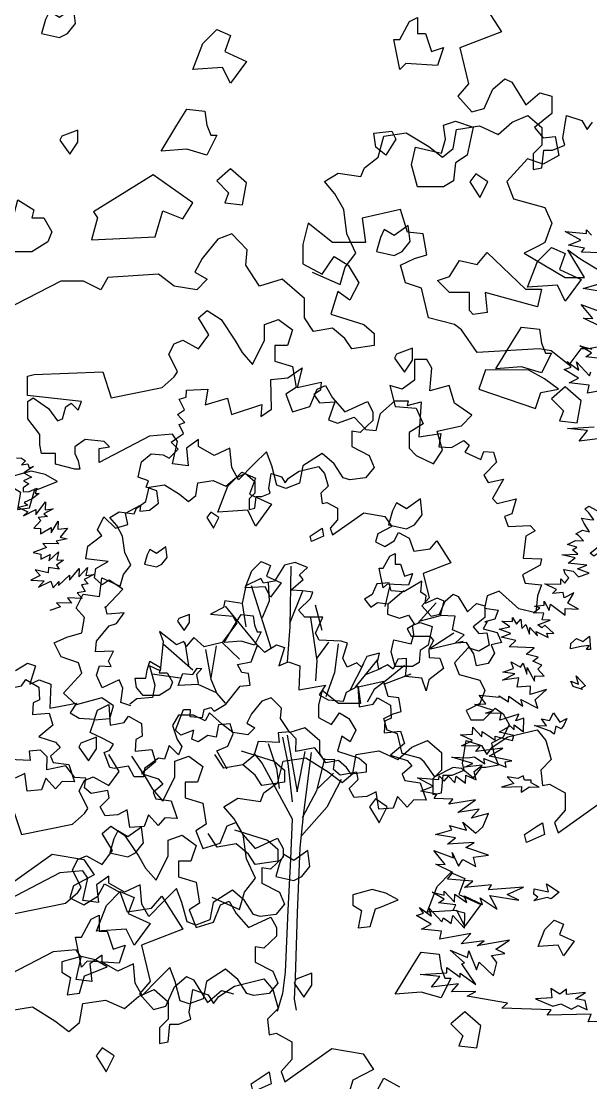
# Model space of a CAD drawing. Header units: inches. Extents: x 11.9 to 85.3, y 21.1 to 37.4.
# Drawn here: x 19.835 to 20.344, y 22.793 to 23.74 of the extents above; entities that cross this region are included whole.
import ezdxf

# ---------------------------------------------------------------- set-up
doc = ezdxf.new("R2010")
doc.units = ezdxf.units.IN
doc.header["$MEASUREMENT"] = 0
doc.layers.add('CAY', color=94, linetype='Continuous')
doc.layers.add('CAY-3', color=61, linetype='Continuous')

# ---------------------------------------------------------------- blocks, each defined once
blk = doc.blocks.new('A$C76451831')
at = {"layer": 'CAY'}
for p, q in [((1288.9, 1909.2), (1320.1, 1922.7)), ((1320.1, 1922.7), (1347.8, 1898.6)), ((1389.7, 1877.9), (1396.8, 1922.7)), ((1396.8, 1922.7), (1427.4, 1912.7)), ((1178, 1895), (1223.4, 1902.1)), ((1223.4, 1902.1), (1261.1, 1885)), ((1261.1, 1885), (1288.9, 1909.2)), ((1427.4, 1912.7), (1438, 1895)), ((1438, 1895), (1448.6, 1909.2)), ((1022.3, 1839.6), (1033, 1881.5)), ((1033, 1881.5), (1077.8, 1888.5)), ((1077.8, 1888.5), (1122.6, 1860.8)), ((1171.5, 1857.3), (1178, 1895)), ((1347.8, 1898.6), (1347.8, 1863.8)), ((1122.6, 1860.8), (1150.3, 1839.6)), ((1150.3, 1839.6), (1171.5, 1857.3)), ((1347.8, 1863.8), (1330.7, 1846.6)), ((1369, 1853.7), (1393.2, 1863.8)), ((1393.2, 1863.8), (1389.7, 1877.9)), ((994.6, 1818.9), (1022.3, 1839.6)), ((1330.7, 1846.6), (1330.7, 1815.4)), ((1347.8, 1818.9), (1351.4, 1853.7)), ((1351.4, 1853.7), (1369, 1853.7)), ((987.6, 1801.8), (994.6, 1818.9)), ((1330.7, 1815.4), (1347.8, 1818.9)), ((915, 1791.2), (942.7, 1808.3)), ((942.7, 1808.3), (987.6, 1801.8)), ((935.7, 1767), (915, 1791.2)), ((3732.8, 1752.2), (3764, 1772.8)), ((3764, 1772.8), (3822.4, 1787)), ((3822.4, 1787), (3840.1, 1765.7)), ((953.4, 1735.8), (935.7, 1767)), ((3545.3, 1728), (3573, 1752.2)), ((3573, 1752.2), (3604.2, 1765.7)), ((3604.2, 1765.7), (3631.9, 1741.6)), ((3673.8, 1720.9), (3680.9, 1765.7)), ((3680.9, 1765.7), (3711.5, 1755.7)), ((3711.5, 1755.7), (3722.2, 1738)), ((3722.2, 1738), (3732.8, 1752.2)), ((3840.1, 1765.7), (3850.7, 1728)), ((959.8, 1687.4), (953.4, 1735.8)), ((3317.1, 1724.4), (3361.9, 1731.5)), ((3361.9, 1731.5), (3406.7, 1703.8)), ((3455.6, 1700.3), (3462.1, 1738)), ((3462.1, 1738), (3507.5, 1745.1)), ((3507.5, 1745.1), (3545.3, 1728)), ((3631.9, 1741.6), (3631.9, 1706.7)), ((3306.5, 1682.6), (3317.1, 1724.4)), ((3677.3, 1706.7), (3673.8, 1720.9)), ((3850.7, 1728), (3829.5, 1706.7)), ((3406.7, 1703.8), (3434.4, 1682.6)), ((3434.4, 1682.6), (3455.6, 1700.3)), ((3631.9, 1706.7), (3614.8, 1689.6)), ((3614.8, 1689.6), (3614.8, 1658.4)), ((3631.9, 1661.9), (3635.5, 1696.7)), ((3635.5, 1696.7), (3653.2, 1696.7)), ((3653.2, 1696.7), (3677.3, 1706.7)), ((3829.5, 1706.7), (3833, 1676.1)), ((977.5, 1649), (959.8, 1687.4)), ((3278.8, 1661.9), (3306.5, 1682.6)), ((3833, 1676.1), (3847.2, 1679)), ((3847.2, 1679), (3878.4, 1661.9)), ((956.3, 1621.3), (977.5, 1649)), ((3199.2, 1634.2), (3226.9, 1651.3)), ((3226.9, 1651.3), (3271.7, 1644.8)), ((3271.7, 1644.8), (3278.8, 1661.9)), ((3614.8, 1658.4), (3631.9, 1661.9)), ((3864.3, 1582.3), (3957.4, 1648.4)), ((3878.4, 1661.9), (3878.4, 1627.1)), ((3219.8, 1610), (3199.2, 1634.2)), ((3878.4, 1627.1), (3857.2, 1602.9)), ((890.9, 1611.3), (946.3, 1586.5)), ((946.3, 1586.5), (956.3, 1621.3)), ((3237.5, 1578.7), (3219.8, 1610)), ((3857.2, 1602.9), (3864.3, 1582.3)), ((3244, 1530.4), (3237.5, 1578.7)), ((2764.5, 1473.6), (2857.6, 1539.7)), ((2857.6, 1539.7), (2920.1, 1529)), ((2920.1, 1529), (2940.8, 1498.4)), ((3261.7, 1492), (3244, 1530.4)), ((2940.8, 1498.4), (2899.5, 1477.1)), ((2947.9, 1456.5), (2961.4, 1480.7)), ((2961.4, 1480.7), (2992.7, 1463.6)), ((3240.4, 1464.3), (3261.7, 1492)), ((2899.5, 1477.1), (2892.4, 1452.9)), ((2920.1, 1439.4), (2947.9, 1456.5)), ((2992.7, 1463.6), (3006.8, 1425.2)), ((3055.2, 1432.3), (3075.8, 1456.5)), ((3075.8, 1456.5), (3117.7, 1390.4)), ((3230.4, 1429.5), (3240.4, 1464.3)), ((2892.4, 1452.9), (2920.1, 1439.4)), ((3175, 1454.3), (3230.4, 1429.5)), ((3006.8, 1425.2), (3055.2, 1432.3)), ((3117.7, 1390.4), (3035.1, 1358.6)), ((3035.1, 1358.6), (3052.2, 1286.6)), ((3052.2, 1286.6), (3031, 1262.4)), ((5968.8, 1242.2), (5979.2, 1241.8)), ((5987.1, 1236.1), (5978.7, 1228.2)), ((5978.7, 1228.2), (5991.9, 1230.5)), ((5979.2, 1241.8), (5987.1, 1236.1)), ((6002.6, 1224.7), (5983.6, 1212.2)), ((5991.9, 1230.5), (5994.4, 1222.3)), ((5994.4, 1222.3), (6002.6, 1224.7)), ((5999.1, 1203.5), (5983, 1196.4)), ((5983.6, 1212.2), (5999.1, 1203.5)), ((5982.6, 1182.8), (5982.3, 1175.1)), ((5993.3, 1190.6), (5982.6, 1182.8)), ((5983, 1196.4), (5993.3, 1190.6)), ((5992.7, 1174.7), (6009.3, 1181.8)), ((6009.3, 1181.8), (6006.2, 1171.5)), ((5982.3, 1175.1), (5992.7, 1174.7)), ((6000.4, 1160.8), (5984.3, 1153.7)), ((6013.9, 1171.3), (6000.4, 1160.8)), ((6006.2, 1171.5), (6013.9, 1171.3)), ((5991.8, 1148), (5973, 1143.2)), ((5973, 1143.2), (5991.3, 1134.9)), ((5984.3, 1153.7), (5991.8, 1148)), ((6007.4, 1128.9), (6026.9, 1154.9)), ((6042.3, 1140.8), (6023.3, 1131)), ((6026.9, 1154.9), (6026.3, 1138.6)), ((6026.3, 1138.6), (6042.3, 1140.8)), ((5983.3, 1127), (6007.8, 1139.3)), ((5991.3, 1134.9), (5983.3, 1127)), ((6007.8, 1139.3), (6007.4, 1128.9)), ((6030.9, 1125.3), (6012.2, 1123.3)), ((6012.2, 1123.3), (6017.4, 1117.6)), ((6023.3, 1131), (6030.9, 1125.3)), ((6017.4, 1117.6), (6003.8, 1102.2)), ((6003.8, 1102.2), (6016.9, 1101.8)), ((6016.5, 1091.4), (6038.3, 1103.8)), ((6016.9, 1101.8), (6016.5, 1091.4)), ((6037.9, 1092.9), (6051.8, 1116.4)), ((6038.3, 1103.8), (6037.9, 1092.9)), ((6051.8, 1116.4), (6051.3, 1100.6)), ((6051.3, 1100.6), (6070.4, 1102.6)), ((6070.4, 1102.6), (6056.2, 1084.5)), ((6069.6, 1081.4), (6048.2, 1076.7)), ((6048.2, 1076.7), (6053, 1071.1)), ((6056.2, 1084.5), (6069.6, 1081.4)), ((6028.7, 1064.2), (6002.1, 1054.3)), ((6053, 1071.1), (6021.3, 1072.2)), ((6021.3, 1072.2), (6028.7, 1064.2)), ((6033.2, 1037.3), (6052.4, 1055.2)), ((6052.4, 1055.2), (6049.1, 1039.5)), ((6002.1, 1054.3), (6017.8, 1051)), ((6017.8, 1051), (6017.5, 1040.6)), ((6017.5, 1040.6), (6036.4, 1050.3)), ((6036.4, 1050.3), (6033.2, 1037.3)), ((6062.7, 1039), (6048.8, 1028.6)), ((6049.1, 1039.5), (6062.7, 1039)), ((6005.9, 1019.7), (6016.3, 1008.4)), ((6032.4, 1013.3), (6005.9, 1019.7)), ((6032.8, 1024.2), (6032.4, 1013.3)), ((6053.9, 1020.7), (6032.8, 1024.2)), ((6048.8, 1028.6), (6053.9, 1020.7)), ((6074.5, 998.7), (6093.9, 1022)), ((6093.3, 1005.7), (6110.2, 1024.2)), ((6093.9, 1022), (6093.3, 1005.7)), ((6110.2, 1024.2), (6107, 1008)), ((6016.3, 1008.4), (5997.4, 998.7)), ((5997.4, 998.7), (6024.1, 997.7)), ((6024.1, 997.7), (6012.8, 985)), ((6012.8, 985), (6037.3, 997.3)), ((6037.3, 997.3), (6042.2, 983.9)), ((6042.2, 983.9), (6053.1, 996.7)), ((6052.8, 988.6), (6074.8, 1009.1)), ((6053.1, 996.7), (6052.8, 988.6)), ((6074.8, 1009.1), (6074.5, 998.7)), ((6111.4, 992), (6098.2, 989.7)), ((6122.9, 1010.1), (6104, 1000.4)), ((6104, 1000.4), (6111.4, 992)), ((6107, 1008), (6122.9, 1010.1)), ((6105.9, 976.3), (6089.5, 974.1)), ((6089.5, 974.1), (6099.9, 962.9)), ((6098.2, 989.7), (6105.9, 976.3)), ((6078.3, 953.2), (6048.9, 954.2)), ((6048.9, 954.2), (6056.8, 945.8)), ((6070.5, 963.9), (6078.3, 953.2)), ((6099.9, 962.9), (6070.5, 963.9)), ((6056.8, 945.8), (6035.2, 938.9)), ((3883.8, 380.2), (3846.1, 373.1)), ((3831.9, 373.1), (3807.8, 341.8)), ((3846.1, 373.1), (3831.9, 373.1))]:
    blk.add_line(p, q, dxfattribs=at)
for points in [[(1240.2, 1791.1), (1216.4, 1806.9), (1204.5, 1791.1), (1224.3, 1759.4)], [(1085.8, 1672.3), (1081.8, 1704), (1054.1, 1684.2), (1034.3, 1696), (1026.4, 1680.2), (1018.5, 1652.5), (1054.1, 1644.6), (1069.9, 1652.5)], [(1339.1, 1632.7), (1366.8, 1660.4), (1394.5, 1648.5), (1382.7, 1616.8), (1426.2, 1597), (1394.5, 1553.5), (1378.7, 1585.2), (1319.3, 1581.2)], [(3524.3, 1634.1), (3500.5, 1649.9), (3488.6, 1634.1), (3508.4, 1602.4)], [(3821.2, 1594.5), (3833.1, 1602.4), (3837, 1578.6), (3801.4, 1562.8), (3797.4, 1578.6)], [(3369.9, 1515.3), (3365.9, 1547), (3338.2, 1527.2), (3318.4, 1539), (3310.5, 1523.2), (3302.6, 1495.5), (3338.2, 1487.6), (3354, 1495.5)], [(1287.7, 1470.3), (1307.5, 1502), (1343.1, 1498), (1347, 1470.3), (1355, 1450.5), (1366.8, 1450.5), (1347, 1410.9), (1307.5, 1422.8), (1256, 1418.8)], [(3623.3, 1475.7), (3651, 1503.4), (3678.7, 1491.5), (3666.8, 1459.8), (3710.3, 1440), (3678.7, 1396.5), (3662.8, 1428.1), (3603.5, 1424.2)], [(1058.5, 1448.2), (1054.5, 1440.3), (1074.3, 1412.6), (1090.2, 1436.3), (1090.2, 1460.1)], [(2935.2, 1410.5), (2951, 1418.5), (2951, 1386.8), (2966.9, 1386.8), (2978.8, 1351.1), (3002.5, 1359.1), (2990.6, 1323.4), (2927.3, 1327.4), (2915.4, 1315.5), (2903.5, 1374.9), (2915.4, 1374.9)], [(3837.8, 1390.3), (3856.3, 1408.8), (3874.8, 1400.9), (3866.9, 1379.8), (3895.9, 1366.6), (3874.8, 1337.5), (3864.2, 1358.6), (3824.6, 1356)], [(1418.3, 1311.9), (1426.2, 1355.4), (1394.5, 1383.2), (1366.8, 1359.4), (1390.6, 1335.6), (1382.7, 1315.8)], [(3571.8, 1313.3), (3591.6, 1345), (3627.2, 1341), (3631.2, 1313.3), (3639.1, 1293.5), (3651, 1293.5), (3631.2, 1253.9), (3591.6, 1265.8), (3540.1, 1261.8)], [(3342.6, 1291.2), (3338.7, 1283.3), (3358.5, 1255.6), (3374.3, 1279.3), (3374.3, 1303.1)], [(3702.4, 1154.9), (3710.3, 1198.4), (3678.7, 1226.2), (3651, 1202.4), (3674.7, 1178.6), (3666.8, 1158.8)], [(722.8, 1185.8), (750.5, 1213.5), (778.2, 1201.7), (766.3, 1170), (809.9, 1150.2), (778.2, 1106.6), (762.4, 1138.3), (703, 1134.3)], [(1109.9, 1128.8), (1106, 1160.5), (1078.3, 1140.7), (1058.5, 1152.6), (1050.5, 1136.7), (1042.6, 1109), (1078.3, 1101.1), (1094.1, 1109)], [(1443.6, 1052.7), (1459.9, 1065.3), (1459.5, 1052.2), (1451.1, 1047)], [(1444.6, 860.9), (1436.9, 861.2), (1442.2, 869.2), (1426.3, 867), (1404.8, 862.3), (1405.2, 873.2), (1416.4, 883.2), (1429.3, 877.3), (1442.8, 887.7)], [(1428.7, 781.7), (1410.3, 787.8), (1405.3, 798.4), (1420.9, 792.4), (1416.1, 808.9), (1434.4, 789.2), (1426.1, 784.5)], [(1364.6, 698.7), (1332.9, 710.2), (1356.9, 709.4), (1346.9, 723.3), (1362.7, 720.1), (1370.9, 735.6), (1383.8, 716.6), (1397.3, 724.3), (1391.3, 710.9), (1386.1, 703.4), (1375.4, 708.7), (1372.1, 693)], [(1313.2, 601.7), (1310.8, 609.9), (1300.2, 604.8), (1278.6, 608.3), (1291.7, 594.7), (1267.4, 587.4), (1307.3, 588.7), (1306.9, 577.9), (1323.2, 588.2), (1342.2, 587.5), (1326.2, 596.2), (1326.3, 601.2)], [(1037.6, 376.9), (1009.9, 384), (971.5, 373.4), (971.5, 352.7), (988.6, 342.1), (982.2, 307.9), (1006.3, 310.8), (1016.4, 345.6), (1027, 349.2), (1061.8, 363.3)], [(1332, 374.8), (1332.4, 385.2), (1361.2, 379.2), (1356.8, 395.2), (1382.5, 378.5), (1366.1, 365.4), (1358.1, 368.4), (1331.6, 361.7), (1339.5, 369.1)], [(1438.2, 144.9), (1433.9, 163.6), (1414.9, 167), (1434.4, 179.5), (1396.7, 175.3), (1397, 186.2), (1383.5, 175.8), (1365.4, 187.3), (1367.4, 168.6), (1335.2, 167), (1369.6, 152.2), (1385.6, 157.1), (1406.5, 146), (1419.9, 153.2)]]:
    blk.add_lwpolyline(points, close=True, dxfattribs=at)
for points in [[(530, 749.3), (509.9, 755.6), (514.2, 784.1), (506.8, 800.9), (473, 785.1), (461.4, 810.4), (467.7, 828.4), (490.9, 827.3), (485.7, 837.9), (495.2, 857.9), (459.3, 856.8), (461.4, 877.9), (486.7, 908.5), (501.5, 912.7), (516.3, 933.8), (482.5, 931.7), (479.3, 946.5), (478.3, 943.3), (514.2, 981.3), (486.7, 999.2), (473, 989.7), (457.2, 1003.4), (460.4, 1022.4), (484.6, 1036.1), (440.3, 1041.4), (444.5, 1066.7), (472, 1087.8), (463.5, 1099.4), (476.2, 1124.7), (499.4, 1102.6), (523.6, 1110), (519.4, 1132.1), (549, 1147.9), (547.9, 1136.3), (566.9, 1138.4), (584.8, 1152.1), (581.7, 1176.4), (560.6, 1183.8), (564.8, 1196.4), (544.7, 1203.8), (551.1, 1234.4), (570.1, 1250.2), (594.3, 1248.1), (605.9, 1241.8), (623.8, 1259.7), (610.1, 1273.4), (634.4, 1290.3), (625.9, 1308.2), (637.6, 1312.5), (622.8, 1328.3), (636.5, 1337.8), (625.9, 1358.9), (639.7, 1363.1), (640.7, 1376.8), (682.9, 1378.9), (677.6, 1347.3), (721.9, 1361), (730.4, 1328.3), (790.5, 1348.3), (788.4, 1324.1), (809.5, 1338.8), (808.4, 1397.9), (842.2, 1401.1), (870.6, 1421.1), (861.1, 1382.1), (908.6, 1392.6), (907.6, 1376.8), (893.8, 1368.4), (905.4, 1351.5), (936, 1353.6), (923.4, 1317.7), (941.3, 1311.4), (974, 1323), (997.2, 1298.7), (1018.3, 1296.6), (1026.7, 1330.4), (1055.2, 1355.7), (1081.6, 1355.7), (1079.5, 1346.2), (1107.9, 1353.6), (1102.7, 1284), (1147, 1290.3), (1142.7, 1263.9), (1168.1, 1262.9), (1192.3, 1276.6), (1202.9, 1267.1), (1194.4, 1253.4), (1226.1, 1238.6), (1232.4, 1254.5), (1251.4, 1253.4), (1257.7, 1233.4), (1232.4, 1208), (1240.8, 1193.3), (1271.4, 1199.6), (1249.3, 1161.6), (1258.8, 1151.1), (1296.7, 1160.6), (1288.3, 1131.1), (1273.5, 1125.8), (1280.9, 1105.7), (1324.2, 1107.9), (1334.7, 1097.3), (1315.7, 1086.8), (1310.4, 1042.5), (1347.4, 1041.4), (1344.2, 1028.7), (1309.4, 1009.8), (1314.7, 992.9), (1347.4, 989.7), (1338.9, 967.6), (1335.8, 933.8), (1302, 942.3), (1263, 977.1), (1238.7, 967.6), (1233.4, 943.3), (1260.9, 939.1), (1254.5, 921.2), (1234.5, 915.9), (1238.7, 915.9), (1231.3, 902.2), (1258.8, 894.8), (1267.2, 874.8), (1247.2, 870.5), (1253.5, 853.7)], [(1488.1, 121.8), (1440.1, 120.8), (1446.1, 136.4), (1358.1, 134.1), (1366.6, 144.6), (1267.9, 148.1), (1279.1, 158.1), (1199.4, 171.8), (1216.1, 181.6), (1168, 180.6), (1181.7, 196.4), (1128.5, 190.1), (1145, 210.9), (1105.3, 215), (1158.5, 218.6), (1158.8, 229), (1184.9, 209.5), (1185.2, 217.6), (1216.5, 195.2), (1188.5, 236.1), (1194, 238.6), (1165.5, 263.2), (1199.8, 248.8), (1202.6, 261.9), (1217.6, 224.2), (1223.1, 239.9), (1251.6, 212.6), (1257.9, 238.7), (1247.6, 252.6), (1274.4, 257.1), (1256.2, 265.5), (1283.5, 283.1), (1219.2, 272.2), (1232.7, 282.1), (1187.2, 276), (1206.5, 296.7), (1144.9, 285.2), (1148.2, 301.4), (1108.5, 305.5), (1127.4, 315.3), (1098.5, 332.2), (1112.3, 337.1), (1104.5, 348.3), (1127.9, 331.1), (1123.1, 347.6), (1148.9, 320), (1151.8, 327.6), (1167.3, 316.6), (1170.6, 332.4), (1193.7, 307.5), (1194.8, 337), (1171, 343.2), (1176.8, 353.5), (1142, 357.4), (1153.2, 365.2), (1129.6, 379.1), (1153.4, 372.9), (1153.7, 381), (1174.2, 359), (1174.8, 374.8), (1198.2, 358.2), (1193.2, 371.5), (1229.8, 354.3), (1225.3, 367.6), (1258.9, 345.2), (1244, 372.4), (1302.2, 362.7), (1278.5, 373.9), (1311.2, 388.7), (1241.7, 383.4), (1247.5, 393.6), (1193.8, 387.8), (1210.1, 400.4), (1160, 404.8), (1170.8, 417.6), (1137, 434.6), (1155.6, 434), (1132.5, 461.5), (1171.9, 447), (1169.5, 457.5), (1182.2, 430.8), (1190.3, 443.7), (1216.6, 429.6), (1211.8, 448.3), (1241.4, 452.3), (1196.6, 467.5), (1212.8, 477.3), (1159.7, 474.2), (1176, 486.8), (1136.3, 493.6), (1168.4, 502.9), (1163.7, 511.2), (1197.8, 501.9), (1190.2, 518), (1216.2, 495.8), (1230.2, 508.9), (1241.6, 535.3), (1206.8, 525.6), (1223.3, 543.6), (1180.5, 537.4), (1215.8, 562.4), (1162.5, 553.9), (1170.5, 564), (1133.4, 565.3), (1139.1, 573.3), (1107.2, 579.8), (1131.5, 589.4), (1100.4, 606.4), (1142.9, 602.6), (1143.1, 610.3), (1153.2, 599.5), (1161.7, 609.7), (1174.4, 596.1), (1177.5, 609.1), (1195.6, 595.3), (1196.2, 611.2), (1217.2, 602.3), (1212.8, 618.8), (1229.1, 631.3), (1194, 627.1), (1210.6, 634.7), (1168.4, 647.1), (1200.1, 646), (1213.8, 647.7), (1234.6, 633.9), (1232.3, 644.8), (1276.9, 627), (1274.6, 637.9), (1287.8, 640.2), (1242.8, 649.4), (1270.1, 664.8), (1216.4, 658.5), (1224.9, 668.7), (1187.8, 670), (1209.5, 680.1), (1185.8, 691.3), (1209.9, 693.2), (1210.4, 706.8), (1228.3, 687.6), (1228.7, 698), (1254.8, 681.2), (1255.1, 688.9), (1289.2, 680), (1292.3, 690.3), (1263.1, 696.8), (1284.8, 709.2), (1292.7, 701.2), (1293, 711.6), (1311.1, 697.8), (1312.1, 724.6), (1296, 719.7), (1301.9, 732.6), (1263.9, 720.8), (1267.1, 733.8), (1235.4, 734.9), (1251.4, 739.8), (1214.7, 752), (1236, 753.5), (1223, 770.3), (1262.8, 766.2), (1262.9, 768.9), (1281.5, 757.4), (1281.9, 768.2), (1310.2, 748.6), (1305.7, 761.9), (1339.5, 744.9), (1334.6, 760.9), (1356.7, 781.5), (1324.6, 771.7), (1325.2, 788), (1298.4, 786.2), (1301.7, 804.7), (1269.4, 800.4), (1293.9, 813.1), (1270, 816.2), (1291.5, 823.6), (1286.5, 837), (1305.2, 825.9), (1310.4, 833.9), (1317.9, 812.3), (1318.3, 825.4), (1333.2, 798.2), (1333.6, 809), (1352.2, 808.4), (1339.5, 822), (1347.9, 829.8), (1329.6, 838.2), (1340.3, 846), (1316.5, 852.2), (1332.8, 864.8), (1282.6, 866.6), (1296.2, 879.2), (1266.9, 885.7), (1286.2, 893.2), (1262.5, 901.7), (1284, 906.4), (1268.1, 917.8), (1289.3, 917.1), (1289.6, 924.8), (1297.3, 911.4), (1305.8, 921.5), (1307.9, 902.9), (1315.9, 910.7), (1323.4, 891.9), (1323.8, 905), (1339.1, 888.6), (1336.7, 896.9), (1360.3, 885.2), (1357.8, 893.4), (1371.4, 892.9), (1353.4, 909.4), (1347.8, 904.2), (1339.8, 909.9), (1364.2, 919.5), (1348.4, 920), (1351.5, 933.5), (1330.3, 934.3), (1343.8, 944.2), (1333.4, 947.3), (1352.1, 949.4), (1352.4, 957.5), (1362.1, 938.6), (1365.3, 951.6), (1394, 929.3), (1394.4, 942.4), (1420.7, 941.5), (1399.8, 953.1), (1411.4, 974), (1392.5, 963.8), (1390.1, 974.8), (1368.8, 972.8), (1377.2, 980.7), (1353.6, 991.9), (1385.3, 990.8), (1385.6, 1001.7), (1393.5, 993.3), (1401.6, 1003.4), (1394.2, 1011.8), (1391.7, 1020.1), (1410.2, 1016.7), (1420.7, 1005.5), (1442.2, 1012.9), (1418.5, 1021.8), (1437.3, 1028.9), (1400.3, 1032.9), (1413.8, 1043.3), (1387.3, 1049.2), (1419.5, 1050.8), (1409, 1059.4), (1417.3, 1064.5), (1398.9, 1070.1), (1415, 1077.7), (1430.9, 1077.2), (1420.8, 1088), (1415.5, 1090.9), (1428.9, 1098.6), (1442.4, 1095.4), (1432.1, 1111.6), (1427, 1122.6), (1443.2, 1119.4), (1450.9, 1119.1), (1441, 1132.6), (1433.1, 1141), (1441.4, 1146.2), (1457, 1137.5)], [(3881.7, 196.4), (3828.5, 190.1), (3845, 210.9), (3805.3, 215), (3858.5, 218.6)], [(3906.5, 296.7), (3844.9, 285.2), (3848.2, 301.4), (3808.5, 305.5), (3827.4, 315.3), (3798.5, 332.2), (3812.3, 337.1), (3804.5, 348.3), (3827.9, 331.1), (3823.1, 347.6), (3848.9, 320), (3851.8, 327.6)], [(3876.8, 353.5), (3842, 357.4), (3853.2, 365.2), (3829.6, 379.1), (3853.4, 372.9)], [(3870.8, 417.6), (3837, 434.6), (3855.6, 434), (3832.5, 461.5), (3871.9, 447)], [(3876, 486.8), (3836.3, 493.6), (3868.4, 502.9)], [(3870.5, 564), (3833.4, 565.3), (3839.1, 573.3), (3807.2, 579.8), (3831.5, 589.4), (3800.4, 606.4), (3842.9, 602.6), (3843.1, 610.3), (3853.2, 599.5)], [(1253.5, 853.7), (1240.8, 833.6), (1217.6, 828.4), (1212.4, 852.6), (1197.6, 874.8), (1175.4, 873.7), (1193.4, 890.6), (1170.2, 900.1), (1175.4, 927.5), (1145.9, 928.6), (1153.3, 957), (1139.6, 963.4), (1115.3, 952.8), (1117.4, 967.6), (1106.9, 975), (1109, 997.1), (1073.1, 976), (1047.8, 978.1), (1043.6, 993.9), (1019.3, 991.8), (1009.9, 970.7), (995.1, 961.2), (1007.7, 945.4), (1020.4, 954.9), (1041.5, 951.8), (1040.4, 931.7), (1064.7, 923.3), (1082.6, 929.6), (1094.2, 910.6), (1079.5, 902.2), (1087.9, 887.4), (1124.8, 887.4), (1132.2, 879), (1122.7, 862.1), (1123.8, 845.2), (1144.9, 844.2), (1152.2, 823.1), (1122.7, 800.9), (1117.4, 778.8), (1109, 804.1), (1076.3, 807.3), (1078.4, 825.2), (1078.4, 843.1), (1061.5, 842.1), (1052, 822), (1040.4, 830.5), (1023.6, 822), (1020.4, 836.8), (1024.6, 853.7), (999.3, 847.3), (988.8, 826.2), (979.3, 834.7), (960.3, 826.2), (951.8, 844.2), (961.3, 873.7), (948.7, 877.9), (904.4, 880), (897, 893.7), (911.8, 925.4), (875.9, 925.4), (863.3, 939.1), (887.5, 962.3), (891.7, 975), (871.7, 978.1), (848.5, 979.2), (872.7, 1000.3), (865.4, 1009.8), (881.2, 1024.5), (856.9, 1034), (835.8, 1028.7), (815.8, 997.1), (793.6, 992.9), (788.4, 1002.4), (758.8, 987.6), (751.5, 952.8), (716.7, 958.1), (714.5, 944.4), (688.2, 931.7), (732.5, 927.5), (740.9, 913.8), (711.4, 874.8), (675.5, 866.3), (655.5, 885.3), (639.7, 867.4), (635.4, 876.9), (620.7, 870.5), (586.9, 896.9), (594.3, 876.9), (588, 818.9), (566.9, 828.4), (577.4, 790.4), (573.2, 766.1), (541.6, 763), (527.9, 752.4)], [(848.5, 1026.6), (846.4, 906.4), (841.1, 836.8)], [(803.1, 995), (805.2, 957), (791.5, 924.3)], [(769.4, 988.7), (808.4, 864.2)], [(871.7, 977.1), (845.3, 912.7)], [(1044.7, 985.5), (1035.2, 946.5)], [(1073.1, 978.1), (1042.6, 951.8)], [(751.5, 952.8), (758.8, 906.4)], [(1137.5, 953.9), (1100.6, 912.7)], [(717.7, 947.5), (784.2, 866.3)], [(1148, 928.6), (1102.7, 917)], [(887.5, 924.3), (900.2, 838.9), (897, 798.8)], [(1172.3, 893.7), (1123.8, 862.1)], [(594.3, 872.7), (653.4, 821)], [(634.4, 741.9), (648.1, 741.9), (647, 728.2), (672.4, 726.1), (675.5, 741.9), (689.2, 746.1), (695.6, 738.7), (718.8, 752.4), (747.2, 788.3), (767.3, 790.4), (764.1, 813.6), (750.4, 815.7), (742, 831.5), (769.4, 836.8), (782, 869.5), (795.8, 855.8), (820, 870.5), (835.8, 865.3), (824.2, 828.4), (843.2, 836.8), (866.4, 828.4), (864.3, 780.9), (917, 790.4), (904.4, 771.4), (922.3, 760.9), (952.9, 758.7), (959.2, 776.7), (981.4, 788.3), (984.5, 747.1), (1012, 752.4), (1020.4, 765.1), (1046.8, 750.3), (1047.8, 725), (1035.2, 718.7), (1034.1, 695.5), (1066.8, 698.6), (1074.2, 674.4), (1046.8, 651.2), (1079.5, 640.6), (1089, 630.1), (1070, 613.2), (1075.2, 600.5), (1105.8, 596.3), (1117.4, 561.5), (1093.2, 562.6), (1079.5, 547.8), (1060.5, 568.9), (1052, 545.7), (1023.6, 543.6), (1018.3, 578.4), (999.3, 568.9), (974, 566.8), (964.5, 584.7), (982.4, 602.7), (979.3, 617.4), (946.6, 611.1), (932.9, 622.7), (936, 641.7), (913.9, 642.7), (895.9, 665.9), (858, 658.6), (859, 683.9), (845.3, 697.6), (823.2, 695.5), (825.3, 676.5), (783.1, 678.6), (774.7, 650.1), (752.5, 632.2)], [(637.6, 874.8), (644.9, 829.4)], [(699.8, 868.4), (689.2, 805.2)], [(711.4, 874.8), (746.2, 842.1)], [(923.4, 875.8), (899.1, 843.1)], [(942.4, 872.7), (935, 815.7), (918.1, 767.2)], [(1191.3, 876.9), (1125.9, 862.1)], [(678.7, 861.1), (689.2, 802), (700.8, 773.5), (717.7, 754.5)], [(662.9, 791.4), (623.8, 789.3), (633.3, 813.6), (653.4, 811.5), (661.8, 824.1), (671.3, 823.1), (660.8, 811.5), (663.9, 793.6)], [(993, 832.6), (965.6, 779.8)], [(1021.5, 842.1), (976.1, 786.2)], [(1027.8, 823.1), (995.1, 810.4)], [(1074.2, 829.4), (1041.5, 802), (1014.1, 782), (1000.4, 756.6)], [(572.2, 812.5), (628.1, 805.2)], [(1033.1, 792.5), (1087.9, 812.5)], [(662.9, 792.5), (699.8, 775.6)], [(720.9, 623.7), (720.9, 624.8), (700.8, 659.6), (723, 669.1), (733.5, 693.4), (727.2, 713.4), (704, 711.3), (699.8, 687), (682.9, 690.2), (663.9, 677.5), (651.3, 682.8), (655.5, 700.7), (629.1, 691.2), (618.6, 700.7), (634.4, 741.9)], [(831.6, 687), (842.2, 634.3), (850.6, 558.4)], [(841.1, 691.2), (861.1, 578.4), (877, 658.6)], [(774.7, 655.4), (791.5, 634.3), (850.6, 524.6), (847.4, 444.5), (842.2, 343.2), (836.9, 219.8), (831.6, 177.6), (821.1, 141.8)], [(803.1, 674.4), (820, 624.8), (825.3, 584.7)], [(888.6, 656.4), (872.7, 530.9), (866.4, 466.6), (861.1, 337.9), (856.9, 208.2), (854.8, 166), (859, 143.9)], [(914.9, 644.8), (899.1, 580.5), (870.6, 526.7)], [(932.9, 615.3), (902.3, 585.8)], [(948.7, 602.7), (920.2, 547.8), (869.6, 490.9)]]:
    blk.add_lwpolyline(points, dxfattribs=at)
at = {"layer": 'CAY-3'}
for p, q in [((3100.6, 1276), (3124.7, 1296.6)), ((3124.7, 1296.6), (3138.9, 1290.1)), ((3138.9, 1290.1), (3166.6, 1244.7)), ((3220.2, 1277.6), (3278.5, 1291.8)), ((3278.5, 1291.8), (3296.2, 1270.6)), ((3029.1, 1257), (3060.4, 1270.6)), ((3060.4, 1270.6), (3088.1, 1246.4)), ((3083.5, 1237.6), (3100.6, 1276)), ((3130, 1225.7), (3137, 1270.6)), ((3137, 1270.6), (3167.7, 1260.5)), ((3166.6, 1244.7), (3194.3, 1268.9)), ((3188.9, 1257), (3220.2, 1277.6)), ((3194.3, 1268.9), (3218.5, 1262.4)), ((3296.2, 1270.6), (3306.9, 1232.8)), ((2918.3, 1242.8), (2963.7, 1249.9)), ((2963.7, 1249.9), (3001.4, 1232.8)), ((3001.4, 1232.8), (3029.1, 1257)), ((3031, 1262.4), (3058.7, 1231.2)), ((3088.1, 1246.4), (3088.1, 1211.6)), ((3167.7, 1260.5), (3178.3, 1242.8)), ((3178.3, 1242.8), (3188.9, 1257)), ((2773.2, 1229.3), (2818.1, 1236.4)), ((2818.1, 1236.4), (2862.9, 1208.6)), ((2911.8, 1205.1), (2918.3, 1242.8)), ((3058.7, 1231.2), (3083.5, 1237.6)), ((3133.5, 1211.6), (3130, 1225.7)), ((3306.9, 1232.8), (3285.6, 1211.6)), ((2862.9, 1208.6), (2890.6, 1187.4)), ((2890.6, 1187.4), (2911.8, 1205.1)), ((3088.1, 1211.6), (3071, 1194.5)), ((3109.3, 1201.6), (3133.5, 1211.6)), ((3285.6, 1211.6), (3289.2, 1180.9)), ((3071, 1194.5), (3071, 1163.2)), ((3088.1, 1166.8), (3091.6, 1201.6)), ((3091.6, 1201.6), (3109.3, 1201.6)), ((3289.2, 1180.9), (3303.3, 1183.9)), ((3303.3, 1183.9), (3334.6, 1166.8)), ((3071, 1163.2), (3088.1, 1166.8)), ((3334.6, 1166.8), (3334.6, 1131.9)), ((3320.4, 1087.1), (3413.6, 1153.2)), ((3413.6, 1153.2), (3476.1, 1142.6)), ((3476.1, 1142.6), (3496.7, 1111.9)), ((3334.6, 1131.9), (3313.3, 1107.8)), ((3313.3, 1107.8), (3320.4, 1087.1)), ((3496.7, 1111.9), (3455.4, 1090.7)), ((3455.4, 1090.7), (3448.4, 1066.5)), ((3503.8, 1070), (3517.3, 1094.2)), ((3517.3, 1094.2), (3548.6, 1077.1)), ((3631.7, 1070), (3673.6, 1003.9)), ((3673.6, 1003.9), (3591, 972.1)), ((3591, 972.1), (3608.1, 900.1)), ((6577.4, 899), (6564.2, 949.2)), ((3656.5, 889.5), (3680.7, 910.2)), ((3680.7, 910.2), (3694.8, 903.7)), ((3608.1, 900.1), (3586.9, 875.9)), ((3639.4, 851.2), (3656.5, 889.5)), ((3694.8, 903.7), (3722.5, 858.3)), ((3586.9, 875.9), (3614.6, 844.7)), ((3722.5, 858.3), (3750.2, 882.4)), ((3750.2, 882.4), (3774.4, 875.9)), ((3774.4, 875.9), (3774.4, 841.1)), ((3614.6, 844.7), (3639.4, 851.2)), ((3774.4, 841.1), (3739.6, 813.4)), ((3739.6, 813.4), (3756.7, 792.8)), ((3756.7, 792.8), (3780.9, 795.7)), ((3780.9, 795.7), (3788, 758)), ((3725.5, 750.9), (3684.2, 706.1)), ((3756.7, 740.3), (3725.5, 750.9)), ((3788, 758), (3756.7, 740.3)), ((3684.2, 706.1), (3697.8, 671.3)), ((3697.8, 671.3), (3760.3, 654.2)), ((6416.3, 659.8), (6481.8, 639.1)), ((3473.1, 650.6), (3396.5, 632.9)), ((3486.7, 605.2), (3473.1, 650.6)), ((3760.3, 654.2), (3774.4, 622.9)), ((6173.4, 618.5), (6152.8, 652.7)), ((6197.6, 649.2), (6225.3, 607.9)), ((6284.2, 639.1), (6312, 649.2)), ((6284.2, 607.9), (6284.2, 639.1)), ((6312, 649.2), (6339.7, 628.5)), ((6381.5, 625), (6363.8, 652.7)), ((6481.8, 639.1), (6502.4, 621.4)), ((3289.2, 622.9), (3278.5, 581)), ((3337.5, 584.6), (3289.2, 622.9)), ((3396.5, 632.9), (3403.5, 584.6)), ((3774.4, 622.9), (3760.3, 584.6)), ((6152.8, 590.8), (6173.4, 618.5)), ((6339.7, 628.5), (6329.6, 597.3)), ((6419.3, 632.1), (6381.5, 625)), ((6444, 611.4), (6419.3, 632.1)), ((6502.4, 621.4), (6502.4, 597.3)), ((3109.3, 591.6), (3078.1, 553.3)), ((3137, 601.7), (3109.3, 591.6)), ((3167.7, 570.4), (3137, 601.7)), ((3517.9, 601.7), (3486.7, 605.2)), ((3525, 560.4), (3517.9, 601.7)), ((6093.8, 580.2), (6104.4, 600.8)), ((6104.4, 600.8), (6121.5, 607.9)), ((6121.5, 607.9), (6152.8, 590.8)), ((6225.3, 607.9), (6239.4, 583.7)), ((6260.1, 559.5), (6284.2, 607.9)), ((6304.9, 597.3), (6304.9, 566)), ((6329.6, 597.3), (6304.9, 597.3)), ((6457.6, 590.8), (6444, 611.4)), ((6502.4, 597.3), (6457.6, 590.8)), ((3164.8, 539.7), (3167.7, 570.4)), ((3278.5, 581), (3278.5, 542.7)), ((3403.5, 584.6), (3337.5, 584.6)), ((3746.7, 577.5), (3719, 563.9)), ((3760.3, 584.6), (3746.7, 577.5)), ((3839, 515.2), (3805.7, 570.4)), ((3805.7, 570.4), (3829.8, 553.3)), ((6110.9, 545.4), (6093.8, 580.2)), ((6239.4, 583.7), (6260.1, 559.5)), ((3078.1, 553.3), (3063.9, 525.6)), ((3316.9, 522), (3341, 556.8)), ((3341, 556.8), (3368.8, 539.7)), ((3473.1, 539.7), (3500.8, 553.3)), ((3500.8, 553.3), (3525, 560.4)), ((3719, 563.9), (3800.7, 515.2)), ((3829.8, 553.3), (3915.1, 501.1)), ((6304.9, 566), (6339.7, 556)), ((6339.7, 556), (6346.7, 514.1)), ((3192.5, 497.8), (3164.8, 539.7)), ((3278.5, 542.7), (3316.9, 522)), ((3368.8, 539.7), (3390, 504.9)), ((3483.1, 504.9), (3473.1, 539.7)), ((5961.9, 545.3), (5979, 493.4)), ((6080.2, 514.1), (6104.4, 535.3)), ((6104.4, 535.3), (6110.9, 545.4)), ((472.7, 495.7), (489.8, 509.9)), ((489.8, 509.9), (517.5, 492.2)), ((2797, 507.9), (2685, 450.4)), ((2841.8, 507.9), (2797, 507.9)), ((2876.6, 490.8), (2841.8, 507.9)), ((2890.2, 514.9), (2876.6, 490.8)), ((2991.4, 522), (2890.2, 514.9)), ((3022.7, 497.8), (2991.4, 522)), ((3063.9, 525.6), (3088.1, 512)), ((3088.1, 512), (3067.5, 490.8)), ((3237.3, 512), (3192.5, 497.8)), ((3282.1, 473.7), (3237.3, 512)), ((3800.7, 515.2), (3839, 515.2)), ((5979, 493.4), (6080.2, 514.1)), ((6346.7, 514.1), (6326.1, 500.5)), ((6374.5, 476.3), (6388.6, 510.6)), ((6388.6, 510.6), (6405.7, 517.6)), ((6405.7, 517.6), (6419.3, 493.4)), ((493.3, 461.5), (472.7, 495.7)), ((517.5, 492.2), (545.2, 450.9)), ((604.1, 482.1), (631.9, 492.2)), ((631.9, 492.2), (659.6, 471.5)), ((701.4, 468), (683.7, 495.7)), ((736.2, 502.8), (801.7, 482.1)), ((3067.5, 490.8), (3022.7, 497.8)), ((3348.1, 487.2), (3334.6, 442.4)), ((3372.3, 470.1), (3348.1, 487.2)), ((3390, 504.9), (3372.3, 470.1)), ((3514.4, 494.3), (3483.1, 504.9)), ((3528.5, 435.3), (3514.4, 494.3)), ((6326.1, 500.5), (6339.7, 465.7)), ((6419.3, 493.4), (6444, 465.7)), ((6444, 465.7), (6488.8, 486.4)), ((6488.8, 486.4), (6499.5, 465.7)), ((604.1, 450.9), (604.1, 482.1)), ((659.6, 471.5), (649.5, 440.3)), ((739.2, 475.1), (701.4, 468)), ((763.9, 454.4), (739.2, 475.1)), ((801.7, 482.1), (822.3, 464.4)), ((822.3, 464.4), (822.3, 440.3)), ((3282.1, 435.3), (3282.1, 473.7)), ((6339.7, 465.7), (6374.5, 476.3)), ((6499.5, 465.7), (6499.5, 448.6)), ((413.7, 423.2), (424.3, 443.8)), ((424.3, 443.8), (441.4, 450.9)), ((441.4, 450.9), (472.7, 433.8)), ((472.7, 433.8), (493.3, 461.5)), ((545.2, 450.9), (559.3, 426.7)), ((580, 402.5), (604.1, 450.9)), ((777.5, 433.8), (763.9, 454.4)), ((3071, 435.3), (3088.1, 449.5)), ((3088.1, 449.5), (3115.8, 431.8)), ((6499.5, 448.6), (6474.7, 424.4)), ((430.8, 388.4), (413.7, 423.2)), ((559.3, 426.7), (580, 402.5)), ((624.8, 440.3), (624.8, 409)), ((649.5, 440.3), (624.8, 440.3)), ((822.3, 440.3), (777.5, 433.8)), ((3091.6, 401.1), (3071, 435.3)), ((3115.8, 431.8), (3143.5, 390.5)), ((3202.5, 421.8), (3230.2, 431.8)), ((3230.2, 431.8), (3257.9, 411.1)), ((3299.8, 407.6), (3282.1, 435.3)), ((3334.6, 442.4), (3400, 421.8)), ((3580.4, 421.8), (3528.5, 435.3)), ((6457.6, 427.4), (6457.6, 396.7)), ((6474.7, 424.4), (6457.6, 427.4)), ((624.8, 409), (659.6, 399)), ((3071, 373.4), (3091.6, 401.1)), ((3202.5, 390.5), (3202.5, 421.8)), ((3257.9, 411.1), (3247.9, 379.9)), ((3337.5, 414.7), (3299.8, 407.6)), ((3362.3, 394), (3337.5, 414.7)), ((3400, 421.8), (3420.6, 404.1)), ((3420.6, 404.1), (3420.6, 379.9)), ((3594, 411.1), (3580.4, 421.8)), ((3625.2, 366.3), (3594, 411.1)), ((6055.5, 417.4), (5954.9, 364.8)), ((6100.9, 420.9), (6055.5, 417.4)), ((6110.9, 406.7), (6100.9, 420.9)), ((6100.9, 361.9), (6110.9, 406.7)), ((6152.8, 410.3), (6128.6, 393.2)), ((6152.8, 396.7), (6152.8, 410.3)), ((424.3, 378.3), (430.8, 388.4)), ((659.6, 399), (666.6, 357.1)), ((3012, 362.8), (3022.7, 383.4)), ((3022.7, 383.4), (3039.8, 390.5)), ((3039.8, 390.5), (3071, 373.4)), ((3143.5, 390.5), (3157.7, 366.3)), ((3178.3, 342.1), (3202.5, 390.5)), ((3223.1, 379.9), (3223.1, 348.6)), ((3247.9, 379.9), (3223.1, 379.9)), ((3375.8, 373.4), (3362.3, 394)), ((3420.6, 379.9), (3375.8, 373.4)), ((6128.6, 393.2), (6132.1, 358.4)), ((6184, 379), (6152.8, 396.7)), ((6215.3, 393.2), (6184, 379)), ((6218.8, 354.8), (6215.3, 393.2)), ((6287.8, 386.1), (6263.6, 361.9)), ((6298.4, 358.4), (6287.8, 386.1)), ((6398.6, 382.6), (6360.3, 358.4)), ((6422.8, 361.9), (6398.6, 382.6)), ((6457.6, 396.7), (6492.4, 379)), ((400.1, 357.1), (424.3, 378.3)), ((708.5, 353.5), (725.6, 360.6)), ((725.6, 360.6), (739.2, 336.4)), ((3029.1, 328), (3012, 362.8)), ((3157.7, 366.3), (3178.3, 342.1)), ((3748.8, 373.1), (3625.2, 366.3)), ((3773, 369.5), (3748.8, 373.1)), ((3807.8, 341.8), (3773, 369.5)), ((6132.1, 358.4), (6100.9, 361.9)), ((6263.6, 361.9), (6232.4, 330.6)), ((6440.5, 334.2), (6422.8, 361.9)), ((6492.4, 379), (6502.4, 354.8)), ((298.9, 336.4), (400.1, 357.1)), ((666.6, 357.1), (646, 343.5)), ((646, 343.5), (659.6, 308.7)), ((694.4, 319.3), (708.5, 353.5)), ((3223.1, 348.6), (3257.9, 338.6)), ((3257.9, 338.6), (3265, 296.7)), ((6232.4, 330.6), (6218.8, 354.8)), ((6308.4, 320), (6298.4, 358.4)), ((6360.3, 358.4), (6353.8, 323.6)), ((6502.4, 354.8), (6485.3, 334.2)), ((659.6, 308.7), (694.4, 319.3)), ((739.2, 336.4), (763.9, 308.7)), ((763.9, 308.7), (808.7, 329.4)), ((808.7, 329.4), (819.4, 308.7)), ((2730.4, 318.9), (2744, 322.4)), ((2730.4, 280.5), (2730.4, 318.9)), ((2744, 322.4), (2880.2, 328)), ((2880.2, 328), (2897.3, 276)), ((2998.5, 296.7), (3022.7, 317.9)), ((3022.7, 317.9), (3029.1, 328)), ((6326.1, 313.5), (6308.4, 320)), ((6353.8, 323.6), (6326.1, 313.5)), ((6454.1, 330.6), (6440.5, 334.2)), ((6485.3, 334.2), (6454.1, 330.6)), ((819.4, 308.7), (819.4, 291.6)), ((2897.3, 276), (2998.5, 296.7)), ((3265, 296.7), (3244.4, 283.1)), ((3306.9, 293.2), (3323.9, 300.2)), ((3323.9, 300.2), (3337.5, 276.1)), ((819.4, 291.6), (794.6, 267.4)), ((2838.3, 269), (2730.4, 280.5)), ((2731, 269), (2741.6, 276)), ((2741.6, 276), (2772.3, 254.8)), ((3244.4, 283.1), (3257.9, 248.3)), ((3292.7, 259), (3306.9, 293.2)), ((3337.5, 276.1), (3362.3, 248.3)), ((375.4, 260.4), (274.7, 207.8)), ((420.8, 263.9), (375.4, 260.4)), ((430.8, 249.7), (420.8, 263.9)), ((472.7, 253.3), (448.5, 236.2)), ((472.7, 239.7), (472.7, 253.3)), ((794.6, 267.4), (777.5, 270.4)), ((777.5, 270.4), (777.5, 239.7)), ((2731, 234.2), (2731, 269)), ((2772.3, 254.8), (2790, 230.6)), ((2800, 234.2), (2807.1, 258.3)), ((2807.1, 258.3), (2817.7, 265.4)), ((2817.7, 265.4), (2831.2, 251.3)), ((2831.2, 251.3), (2838.3, 269)), ((3257.9, 248.3), (3292.7, 259)), ((3362.3, 248.3), (3407.1, 269)), ((3407.1, 269), (3417.7, 248.3)), ((420.8, 204.9), (430.8, 249.7)), ((448.5, 236.2), (452, 201.4)), ((503.9, 222), (472.7, 239.7)), ((535.2, 236.2), (503.9, 222)), ((538.7, 197.8), (535.2, 236.2)), ((777.5, 239.7), (812.3, 222)), ((2755.2, 202.9), (2731, 234.2)), ((2790, 230.6), (2800, 234.2)), ((3417.7, 248.3), (3417.7, 231.2)), ((607.7, 229.1), (583.5, 204.9)), ((618.3, 201.4), (607.7, 229.1)), ((718.5, 225.5), (680.2, 201.4)), ((742.7, 204.9), (718.5, 225.5)), ((812.3, 222), (822.3, 197.8)), ((3417.7, 231.2), (3392.9, 207)), ((452, 201.4), (420.8, 204.9)), ((552.3, 173.6), (538.7, 197.8)), ((583.5, 204.9), (552.3, 173.6)), ((628.3, 163), (618.3, 201.4)), ((680.2, 201.4), (673.7, 166.6)), ((760.4, 177.2), (742.7, 204.9)), ((822.3, 197.8), (805.2, 177.2)), ((2755.2, 182.3), (2755.2, 202.9)), ((2845.4, 192.9), (2824.7, 178.7)), ((2883.1, 189.3), (2845.4, 192.9)), ((2973.7, 200), (2873.1, 147.5)), ((3019.1, 203.5), (2973.7, 200)), ((3029.1, 189.3), (3019.1, 203.5)), ((3071, 192.9), (3046.8, 175.8)), ((3071, 179.3), (3071, 192.9)), ((3375.8, 210), (3375.8, 179.3)), ((3392.9, 207), (3375.8, 210)), ((774, 173.6), (760.4, 177.2)), ((805.2, 177.2), (774, 173.6)), ((2758.7, 165.1), (2755.2, 182.3)), ((2824.7, 178.7), (2824.7, 165.1)), ((2873.1, 175.2), (2893.7, 178.7)), ((2873.1, 147.5), (2873.1, 175.2)), ((2893.7, 178.7), (2883.1, 189.3)), ((3019.1, 144.5), (3029.1, 189.3)), ((3046.8, 175.8), (3050.4, 141)), ((3102.3, 161.6), (3071, 179.3)), ((3133.5, 175.8), (3102.3, 161.6)), ((3137, 137.4), (3133.5, 175.8)), ((3375.8, 179.3), (3410.6, 161.6)), ((646, 156.5), (628.3, 163)), ((673.7, 166.6), (646, 156.5)), ((2786.4, 165.1), (2758.7, 165.1)), ((2786.4, 143.9), (2786.4, 165.1)), ((2824.7, 165.1), (2831.2, 151)), ((2831.2, 151), (2834.8, 133.9)), ((3206, 168.7), (3181.9, 144.5)), ((3216.6, 141), (3206, 168.7)), ((3316.9, 165.2), (3278.5, 141)), ((3341, 144.5), (3316.9, 165.2)), ((3410.6, 161.6), (3420.6, 137.4)), ((2824.7, 133.9), (2786.4, 143.9)), ((2834.8, 133.9), (2824.7, 133.9)), ((3050.4, 141), (3019.1, 144.5)), ((3150.6, 113.3), (3137, 137.4)), ((3181.9, 144.5), (3150.6, 113.3)), ((3226.7, 102.6), (3216.6, 141)), ((3278.5, 141), (3272.1, 106.2)), ((3358.7, 116.8), (3341, 144.5)), ((3420.6, 137.4), (3403.5, 116.8)), ((3272.1, 106.2), (3244.4, 96.1)), ((3372.3, 113.3), (3358.7, 116.8)), ((3403.5, 116.8), (3372.3, 113.3)), ((3244.4, 96.1), (3226.7, 102.6))]:
    blk.add_line(p, q, dxfattribs=at)
for points in [[(6263.3, 643), (6251.9, 645.3), (6224, 624.5), (6221.6, 608.3), (6203.1, 608.3), (6191.7, 629.2), (6163.8, 624.5), (6154.8, 626.8), (6143.4, 656.7), (6154.8, 661.4), (6161.9, 672.8), (6141, 684.6), (6115.5, 696), (6124.5, 721.6), (6154.8, 724), (6161.9, 749.1), (6138.7, 765.3), (6087.6, 751.5), (6062.4, 774.7), (6099.4, 814), (6092.3, 834.9), (6057.7, 846.3), (6043.9, 874.2), (6069.1, 885.6), (6099.4, 894.6), (6104.1, 924.9), (6087.6, 943.4), (6101.7, 970.9), (6134, 966.6), (6138.7, 1003.6), (6175.6, 987), (6182.3, 1010.2), (6196.5, 1028.7), (6184.7, 1054.3), (6180.3, 1086.5), (6168.5, 1107.4), (6154.8, 1123.5), (6173.3, 1134.9), (6203.1, 1130.6), (6207.9, 1142), (6226.3, 1155.7), (6233.4, 1183.7), (6263.3, 1188.4), (6293.2, 1169.9), (6311.6, 1155.7), (6325.8, 1167.5), (6330.1, 1192.7), (6360.4, 1197.4), (6385.5, 1186), (6404, 1202.1), (6424.8, 1211.2), (6443.3, 1195.1), (6443.3, 1171.9), (6431.9, 1160.5), (6431.9, 1139.6), (6443.3, 1142), (6445.7, 1165.2), (6457.5, 1165.2), (6473.6, 1171.9), (6471.2, 1181.3), (6475.9, 1211.2), (6496.4, 1204.5), (6503.5, 1192.7), (6510.5, 1202.1), (6531.4, 1215.9), (6570.3, 1225.3), (6582.1, 1211.2), (6589.1, 1186), (6575, 1171.9), (6577.4, 1151.4), (6586.8, 1153.4), (6607.6, 1142), (6607.6, 1118.8), (6593.5, 1102.7), (6598.2, 1088.9), (6660.3, 1132.9), (6702, 1125.9), (6715.7, 1105.4), (6688.2, 1091.2), (6683.5, 1075.1), (6702, 1066.1), (6720.4, 1077.5), (6729.5, 1093.6), (6750.3, 1082.2), (6759.7, 1056.6), (6792, 1061.4), (6805.7, 1077.5), (6833.6, 1033.4), (6778.6, 1012.2), (6790, 964.2), (6775.9, 948.1), (6794.3, 927.3), (6810.8, 931.6), (6822.2, 957.2), (6838.4, 970.9), (6847.8, 966.6), (6866.3, 936.3), (6884.7, 952.4), (6900.9, 948.1), (6900.9, 924.9), (6877.7, 906.4), (6889.1, 892.7), (6905.2, 894.6), (6909.9, 869.5), (6889.1, 857.7), (6868.2, 864.7), (6840.7, 834.9), (6849.8, 811.7), (6891.4, 800.2), (6900.9, 779.4), (6891.4, 753.8), (6882.4, 749.1), (6863.9, 740.1), (6872.9, 721.6), (6898.5, 721.6), (6921.7, 744.4), (6937.8, 733), (6949.2, 712.2), (6937.8, 687), (6914.6, 675.2), (6919.3, 654.4), (6928.4, 631.5), (6903.2, 626.8), (6893.8, 626.8), (6877.7, 606), (6854.5, 624.5), (6838.4, 626.8), (6801.4, 608.3), (6780.6, 638.2), (6771.5, 645.3), (6736.9, 654.4), (6727.5, 693.7), (6706.7, 700.8), (6700, 724), (6718.5, 733), (6734.6, 737.7), (6729.9, 765.3), (6709, 767.6), (6700, 797.9), (6648.9, 786.1), (6653.6, 753.8), (6609.6, 753.8), (6577.4, 779.4), (6570.3, 751.5), (6570.3, 725.9), (6595.8, 712.2), (6611.9, 735.4), (6630.4, 724), (6644.6, 700.8), (6632.8, 677.6), (6616.7, 689), (6607.6, 659.1), (6651.2, 645.3), (6665, 633.5), (6665, 617.4), (6635.1, 613.1), (6626.1, 626.8), (6609.6, 640.6), (6584.4, 635.9), (6572.6, 654.4), (6572.6, 679.9), (6542.8, 705.5), (6512.9, 696), (6494.4, 724), (6496.4, 744.4), (6475.9, 765.3), (6457.5, 758.6), (6436.6, 733), (6427.2, 714.5), (6443.3, 705.5), (6429.6, 691.3), (6399.7, 696), (6378.8, 712.2), (6353.3, 735.4), (6344.3, 719.2), (6321.1, 730.6), (6291.2, 730.6), (6279.4, 709.8), (6288.8, 682.3), (6297.9, 668.5), (6291.2, 652), (6279.4, 663.8), (6272.8, 670.4)], [(2980.4, 1138.9), (2956.7, 1154.8), (2944.8, 1138.9), (2964.6, 1107.2)], [(6371.5, 1123.4), (6355.7, 1134), (6347.8, 1123.4), (6361, 1102.3)], [(3277.4, 1099.3), (3289.2, 1107.2), (3293.2, 1083.5), (3257.6, 1067.6), (3253.6, 1083.5)], [(6569.5, 1097), (6577.4, 1102.3), (6580, 1086.5), (6556.3, 1075.9), (6553.6, 1086.5)], [(6268.6, 1044.2), (6266, 1065.3), (6247.5, 1052.1), (6234.3, 1060.1), (6229, 1049.5), (6223.7, 1031), (6247.5, 1025.7), (6258, 1031)], [(2826, 1020.1), (2822.1, 1051.8), (2794.4, 1032), (2774.6, 1043.9), (2766.7, 1028), (2758.7, 1000.3), (2794.4, 992.4), (2810.2, 1000.3)], [(6437.5, 1017.8), (6456, 1036.3), (6474.5, 1028.4), (6466.5, 1007.2), (6495.6, 994), (6474.5, 965), (6463.9, 986.1), (6424.3, 983.5)], [(6712, 1046.9), (6722.6, 1052.1), (6722.6, 1031), (6733.1, 1031), (6741, 1007.2), (6756.9, 1012.5), (6748.9, 988.8), (6706.7, 991.4), (6698.8, 983.5), (6690.9, 1023.1), (6698.8, 1023.1)], [(3491.1, 1024.1), (3507, 1032), (3507, 1000.3), (3522.8, 1000.3), (3534.7, 964.7), (3558.4, 972.6), (3546.6, 936.9), (3483.2, 940.9), (3471.3, 929), (3459.5, 988.4), (3471.3, 988.4)], [(3079.4, 980.5), (3107.1, 1008.2), (3134.8, 996.3), (3123, 964.7), (3166.5, 944.9), (3134.8, 901.3), (3119, 933), (3059.6, 929)], [(6292.4, 922.8), (6289.7, 917.5), (6302.9, 899), (6313.5, 914.8), (6313.5, 930.7)], [(6403.2, 909.6), (6416.4, 930.7), (6440.2, 928), (6442.8, 909.6), (6448.1, 896.4), (6456, 896.4), (6442.8, 870), (6416.4, 877.9), (6382.1, 875.2)], [(6714.6, 856.8), (6719.9, 880.5), (6754.2, 872.6), (6759.5, 891.1), (6756.9, 909.6), (6772.7, 914.8), (6796.5, 906.9), (6788.5, 870), (6772.7, 859.4), (6770.1, 835.6), (6756.9, 827.7), (6722.6, 827.7)], [(3027.9, 818.1), (3047.7, 849.8), (3083.4, 845.8), (3087.3, 818.1), (3095.2, 798.3), (3107.1, 798.3), (3087.3, 758.7), (3047.7, 770.6), (2996.3, 766.6)], [(3495.1, 738.9), (3503, 774.6), (3554.5, 762.7), (3562.4, 790.4), (3558.4, 818.1), (3582.2, 826), (3617.8, 814.2), (3605.9, 758.7), (3582.2, 742.9), (3578.2, 707.2), (3558.4, 695.3), (3507, 695.3)], [(6252.8, 814.5), (6268.6, 814.5), (6279.2, 796), (6273.9, 782.8), (6252.8, 769.6), (6221.1, 769.6), (6207.9, 785.5), (6205.3, 803.9), (6226.4, 803.9), (6229, 819.8), (6234.3, 838.3), (6255.4, 825.1)], [(2798.8, 796), (2794.8, 788.1), (2814.6, 760.4), (2830.5, 784.1), (2830.5, 807.9)], [(3423.8, 774.6), (3419.9, 802.3), (3455.5, 806.2), (3463.4, 790.4), (3443.6, 758.7)], [(3039.8, 632), (3059.6, 663.7), (2980.4, 719.1), (2862.1, 645.5), (2870, 633.6), (2858.2, 590.1), (2984.4, 596.3), (3000.2, 647.8)], [(3158.6, 659.7), (3166.5, 703.3), (3134.8, 731), (3107.1, 707.2), (3130.9, 683.5), (3123, 663.7)], [(430.1, 675.3), (426.1, 667.3), (445.9, 639.6), (461.7, 663.4), (461.7, 687.1)], [(2739.4, 633.6), (2763.2, 633.6), (2779, 605.9), (2771.1, 586.1), (2739.4, 566.3), (2691.9, 566.3), (2672.1, 590.1), (2668.1, 617.8), (2699.8, 617.8), (2703.8, 641.6), (2711.7, 669.3), (2743.4, 649.5)], [(3570.3, 517.1), (3590.1, 548.8), (3625.7, 540.9), (3645.5, 564.6), (3721.6, 492.2), (3753.2, 492.2), (3745.3, 456.6), (3641.6, 485.4), (3645.5, 445.8), (3617.8, 441.9), (3609.9, 449.8), (3609.9, 485.4), (3570.3, 485.4), (3546.6, 509.2)], [(6222, 476.6), (6218.1, 508.3), (6190.4, 488.5), (6170.6, 500.4), (6162.6, 484.6), (6154.7, 456.8), (6190.4, 448.9), (6206.2, 456.8)], [(481.1, 352.5), (508.8, 380.2), (536.5, 368.3), (524.6, 336.6), (568.2, 316.8), (536.5, 273.3), (520.7, 305), (461.3, 301)], [(3535, 335), (3525, 352.1), (3500.8, 352.1), (3500.8, 310.9), (3476.1, 293.2), (3451.9, 300.2), (3462.5, 259), (3503.8, 255.4), (3517.9, 224.1), (3490.2, 207), (3490.2, 175.8), (3503.8, 161.6), (3538.6, 144.5), (3556.3, 172.2), (3545.6, 210), (3594, 220.6), (3614.6, 241.3), (3580.4, 265.4), (3569.8, 300.2), (3531.5, 290.2)], [(3728.2, 331.2), (3642.3, 331.5), (3628.8, 293.2), (3741.7, 255.1), (3752.3, 286.4), (3787.1, 293.5), (3759.4, 314.1)], [(6125.5, 244), (6097.8, 251.1), (6059.5, 240.5), (6059.5, 219.9), (6076.6, 209.2), (6070.1, 175), (6094.3, 178), (6104.3, 212.8), (6114.9, 216.3), (6149.7, 230.5)], [(2765.8, 123.3), (2738.1, 130.3), (2699.7, 119.7), (2699.7, 99.1), (2716.8, 88.5), (2710.4, 54.3), (2734.5, 57.2), (2744.6, 92), (2755.2, 95.5), (2790, 109.7)]]:
    blk.add_lwpolyline(points, close=True, dxfattribs=at)
for points in [[(5951.6, 783.4), (5979, 788.7), (5987.5, 801.3), (6013.8, 786.5), (6014.9, 761.2), (6002.2, 754.9), (6001.2, 731.7), (6033.9, 734.9), (6041.3, 710.6), (6013.8, 687.4), (6046.5, 676.9), (6056, 666.3), (6037, 649.4), (6042.3, 636.8), (6072.9, 632.6), (6084.5, 597.8), (6060.2, 598.8), (6046.5, 584), (6027.6, 605.1), (6019.1, 581.9), (5990.6, 579.8), (5985.4, 614.6), (5966.4, 605.1)], [(300.3, 819.5), (324.5, 834.3), (340.3, 829), (328.7, 792.1), (347.7, 800.6), (370.9, 792.1), (368.8, 744.7), (421.5, 754.2), (408.9, 735.2), (426.8, 724.6), (457.4, 722.5), (463.7, 740.4), (485.9, 752), (489, 710.9), (516.5, 716.2), (524.9, 728.8), (551.3, 714.1), (552.3, 688.8), (539.7, 682.4), (538.6, 659.2), (571.3, 662.4), (578.7, 638.1), (551.3, 614.9), (584, 604.4), (593.5, 593.8), (574.5, 577), (579.7, 564.3), (610.3, 560.1), (621.9, 525.3), (597.7, 526.3), (584, 511.6), (565, 532.7), (556.5, 509.5), (528.1, 507.4), (522.8, 542.2), (503.8, 532.7), (478.5, 530.6), (469, 548.5), (486.9, 566.4), (483.8, 581.2), (451.1, 574.9), (437.4, 586.5), (440.5, 605.4), (418.4, 606.5), (400.5, 629.7), (362.5, 622.3), (363.5, 647.6), (349.8, 661.3), (327.7, 659.2), (329.8, 640.3), (287.6, 642.4)]]:
    blk.add_lwpolyline(points, dxfattribs=at)

msp = doc.modelspace()

# ---------------------------------------------------------------- block references
at = {"layer": 'CAY', "xscale": 0.0004489089019145984, "yscale": 0.0004489089019145984, "zscale": 0.0004489089019145984}
for p in [(18.61455, 23.27991), (17.15095, 22.79263), (19.69482, 22.79263), (18.5797, 22.30535)]:
    msp.add_blockref('A$C76451831', p, dxfattribs=at)

doc.saveas('drawing.dxf')
